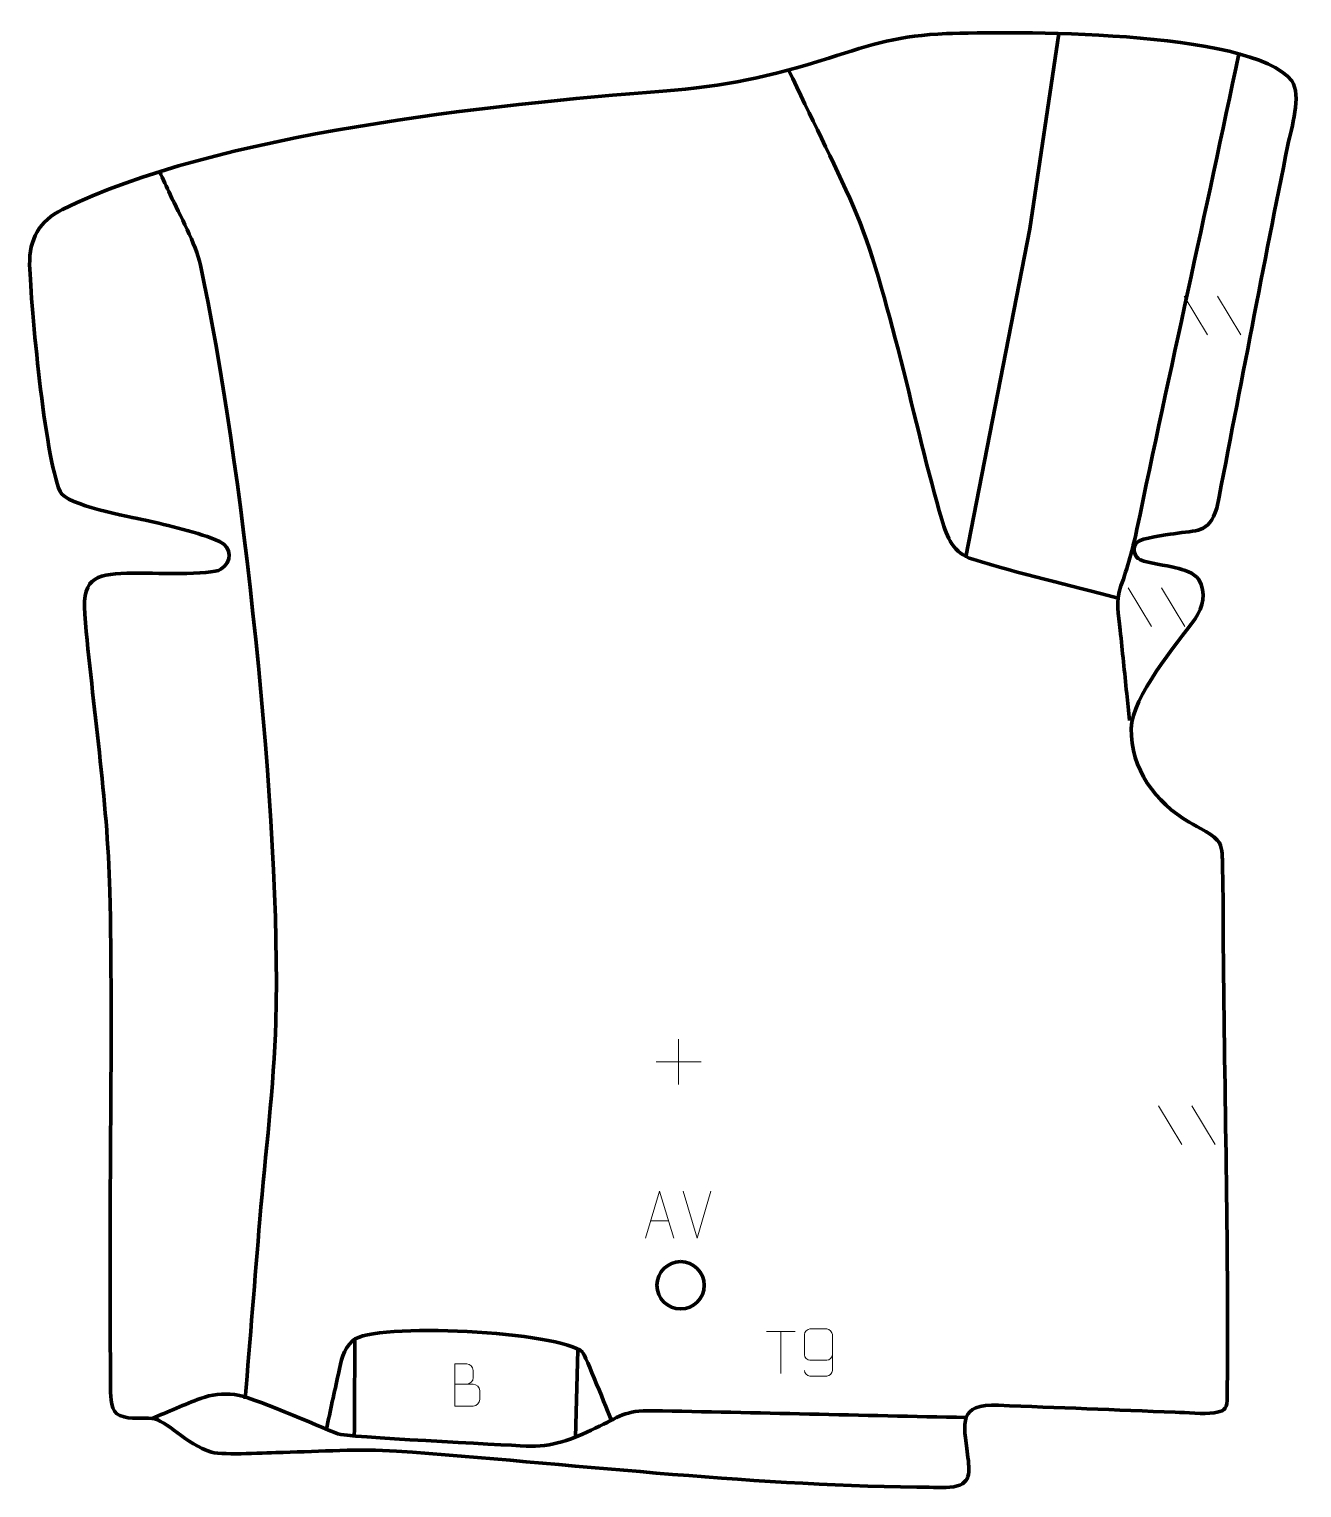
# Model space of a CAD drawing. Header units: millimetres. Extents: x 1087 to 1762, y 132 to 906.
import ezdxf

# ---------------------------------------------------------------- set-up
doc = ezdxf.new("R2010")
doc.units = ezdxf.units.MM
doc.header["$MEASUREMENT"] = 0
doc.layers.add('layer 2', color=7, linetype='Continuous')
doc.layers.add('layer 3', color=7, linetype='Continuous')

msp = doc.modelspace()

# ---------------------------------------------------------------- linework, layer by layer
at = {"layer": 'layer 2', "color": 142, "lineweight": 200}
msp.add_ellipse((1432.2785, 239.1119), major_axis=(0, 12.5546), ratio=1, dxfattribs=at)
at = {"layer": 'layer 2', "color": 140, "lineweight": 158}
for points, knots in [([(1583.7086, 625.7641), (1583.7086, 625.7641), (1617.6324, 799.6887), (1617.6324, 799.6887), (1617.6324, 799.6887), (1617.6324, 799.6887), (1633.095, 903.4125), (1633.095, 903.4125)], [0, 0, 0, 0, 0.33333333, 0.33333333, 0.33333333, 0.33333333, 1, 1, 1, 1]), ([(1728.5656, 892.6559), (1710.9725, 808.4174), (1691.9656, 724.5866), (1674.4813, 640.3265), (1674.4813, 640.3265), (1672.3569, 630.0889), (1669.4523, 620.068), (1666.009, 610.227), (1666.009, 610.227), (1662.9668, 601.532), (1664.7265, 595.5761), (1665.6302, 586.7384), (1665.6302, 586.7384), (1666.7721, 575.5686), (1667.9098, 564.3981), (1669.0496, 553.228), (1669.0496, 553.228), (1669.5381, 548.4408), (1670.0266, 543.6536), (1670.5151, 538.8664)], [0, 0, 0, 0, 0.16666667, 0.16666667, 0.16666667, 0.16666667, 0.33333333, 0.33333333, 0.33333333, 0.33333333, 0.5, 0.5, 0.5, 0.5, 0.66666667, 0.66666667, 0.66666667, 0.66666667, 1, 1, 1, 1]), ([(1489.6181, 884.0233), (1501.0932, 859.8934), (1513.1903, 835.7515), (1524.1191, 811.4022), (1524.1191, 811.4022), (1542.703, 768.1546), (1556.6182, 693.6814), (1570.9009, 645.5783), (1570.9009, 645.5783), (1573.7687, 635.9305), (1576.9744, 627.5979), (1587.3984, 624.3778), (1587.3984, 624.3778), (1612.0889, 616.7509), (1638.7295, 610.5594), (1663.8715, 603.9723)], [0, 0, 0, 0, 0.2, 0.2, 0.2, 0.2, 0.4, 0.4, 0.4, 0.4, 0.6, 0.6, 0.6, 0.6, 1, 1, 1, 1]), ([(1201.2206, 178.9234), (1203.8147, 210.7065), (1206.4088, 242.4897), (1209.0028, 274.2729), (1209.0028, 274.2729), (1211.9138, 308.8834), (1216.4274, 344.3486), (1217.4368, 378.987), (1217.4368, 378.987), (1220.5345, 485.2855), (1199.2867, 679.5843), (1177.4592, 780.4788), (1177.4592, 780.4788), (1174.9758, 791.9576), (1166.5, 806.9958), (1161.3361, 818.0502), (1161.3361, 818.0502), (1159.4586, 822.0694), (1157.5861, 826.091), (1155.7127, 830.1122)], [0, 0, 0, 0, 0.16666667, 0.16666667, 0.16666667, 0.16666667, 0.33333333, 0.33333333, 0.33333333, 0.33333333, 0.5, 0.5, 0.5, 0.5, 0.66666667, 0.66666667, 0.66666667, 0.66666667, 1, 1, 1, 1]), ([(1395.5606, 167.4498), (1393.6277, 172.2026), (1381.7373, 202.0457), (1380.1827, 203.603), (1380.1827, 203.603), (1369.2293, 214.575), (1268.8205, 219.7703), (1258.3887, 209.8109), (1258.3887, 209.8109), (1252.5841, 204.2693), (1252.3255, 199.6314), (1250.6541, 192.0816), (1250.6541, 192.0816), (1248.4923, 182.3175), (1246.3791, 172.523), (1244.2821, 162.7449)], [0, 0, 0, 0, 0.2, 0.2, 0.2, 0.2, 0.4, 0.4, 0.4, 0.4, 0.6, 0.6, 0.6, 0.6, 1, 1, 1, 1]), ([(1583.8643, 168.9446), (1528.3911, 170.1245), (1472.8773, 171.4961), (1417.4099, 172.5662), (1417.4099, 172.5662), (1402.5886, 172.8522), (1399.8062, 169.3508), (1387.0316, 163.2408), (1387.0316, 163.2408), (1374.8843, 157.4649), (1364.0107, 153.1176), (1350.3096, 153.8094), (1350.3096, 153.8094), (1337.8457, 154.4387), (1254.2331, 158.672), (1250.358, 160.2577), (1250.358, 160.2577), (1240.5088, 164.2879), (1203.231, 180.5929), (1195.5557, 181.133), (1195.5557, 181.133), (1189.3705, 181.5682), (1183.3527, 181.3013), (1177.5327, 179.0896), (1177.5327, 179.0896), (1169.1223, 175.8936), (1160.215, 171.9804), (1151.8663, 168.4736)], [0, 0, 0, 0, 0.125, 0.125, 0.125, 0.125, 0.25, 0.25, 0.25, 0.25, 0.375, 0.375, 0.375, 0.375, 0.5, 0.5, 0.5, 0.5, 0.625, 0.625, 0.625, 0.625, 0.75, 0.75, 0.75, 0.75, 1, 1, 1, 1])]:
    msp.add_open_spline(points, degree=3, knots=knots, dxfattribs=at)
at = {"layer": 'layer 2', "color": 250, "lineweight": 9}
for points in [[(1699.534, 764.0721), (1699.534, 764.0721), (1711.8983, 743.5278), (1711.8983, 743.5278)], [(1717.2639, 764.0721), (1717.2639, 764.0721), (1729.6282, 743.5278), (1729.6282, 743.5278)], [(1669.7945, 609.2554), (1669.7945, 609.2554), (1682.1588, 588.7111), (1682.1588, 588.7111)], [(1687.5244, 609.2554), (1687.5244, 609.2554), (1699.8887, 588.7111), (1699.8887, 588.7111)], [(1431.2401, 369.672), (1431.2401, 369.672), (1431.2401, 345.6941), (1431.2401, 345.6941)], [(1419.2512, 357.683), (1419.2512, 357.683), (1443.2291, 357.683), (1443.2291, 357.683)], [(1685.9364, 334.3533), (1685.9364, 334.3533), (1698.3007, 313.809), (1698.3007, 313.809)], [(1703.6663, 334.3533), (1703.6663, 334.3533), (1716.0306, 313.809), (1716.0306, 313.809)], [(1441.0363, 264.136), (1441.0363, 264.136), (1433.7145, 289.0896), (1433.7145, 289.0896)], [(1448.3582, 289.0896), (1448.3582, 289.0896), (1441.0364, 264.136), (1441.0364, 264.136)], [(1416.3994, 273.3927), (1416.3994, 273.3927), (1425.8951, 273.3927), (1425.8951, 273.3927)], [(1477.8365, 214.5966), (1477.8365, 214.5966), (1493.0515, 214.5966), (1493.0515, 214.5966)], [(1485.4442, 192.2674), (1485.4442, 192.2674), (1485.4442, 214.6177), (1485.4442, 214.6177)]]:
    msp.add_open_spline(points, degree=3, dxfattribs=at)
for points, knots in [([(1413.6768, 264.1433), (1413.6768, 264.1433), (1421.0478, 289.0968), (1421.0478, 289.0968), (1421.0478, 289.0968), (1421.0478, 289.0968), (1428.6177, 264.1433), (1428.6177, 264.1433)], [0, 0, 0, 0, 0.33333333, 0.33333333, 0.33333333, 0.33333333, 1, 1, 1, 1]), ([(1498.0141, 193.9018), (1498.0382, 192.5623), (1499.3944, 190.909), (1500.9663, 190.9434), (1500.9663, 190.9434), (1503.9511, 190.9437), (1506.9363, 190.9437), (1509.9217, 190.9434), (1509.9217, 190.9434), (1511.1408, 190.9284), (1512.869, 192.366), (1512.874, 193.9018), (1512.874, 193.9018), (1512.8737, 200.2622), (1512.8737, 206.623), (1512.874, 212.9838), (1512.874, 212.9838), (1512.8693, 214.1467), (1511.1408, 215.9178), (1509.9217, 215.9422), (1509.9217, 215.9422), (1506.9363, 215.9419), (1503.9511, 215.9419), (1500.9663, 215.9422), (1500.9663, 215.9422), (1499.6882, 215.8984), (1498.0185, 214.2839), (1498.0141, 212.9838), (1498.0141, 212.9838), (1498.0141, 209.4004), (1498.0141, 205.8174), (1498.0141, 202.2346), (1498.0141, 202.2346), (1498.0526, 200.7564), (1499.6353, 199.3235), (1500.9663, 199.3256), (1500.9663, 199.3256), (1503.9511, 199.3253), (1506.9363, 199.3253), (1509.9217, 199.3256), (1509.9217, 199.3256), (1511.2512, 199.3206), (1512.8942, 200.8278), (1512.8525, 202.2564)], [0, 0, 0, 0, 0.08333333, 0.08333333, 0.08333333, 0.08333333, 0.16666667, 0.16666667, 0.16666667, 0.16666667, 0.25, 0.25, 0.25, 0.25, 0.33333333, 0.33333333, 0.33333333, 0.33333333, 0.41666667, 0.41666667, 0.41666667, 0.41666667, 0.5, 0.5, 0.5, 0.5, 0.58333333, 0.58333333, 0.58333333, 0.58333333, 0.66666667, 0.66666667, 0.66666667, 0.66666667, 0.75, 0.75, 0.75, 0.75, 0.83333333, 0.83333333, 0.83333333, 0.83333333, 1, 1, 1, 1]), ([(1312.4216, 186.6701), (1315.6806, 186.6705), (1318.94, 186.6705), (1322.1997, 186.6701), (1322.1997, 186.6701), (1323.969, 186.6546), (1325.6919, 185.0996), (1325.6919, 183.2638), (1325.6919, 183.2638), (1325.6916, 182.253), (1325.6916, 179.5217), (1325.6919, 178.5106), (1325.6919, 178.5106), (1325.7078, 176.8465), (1324.3265, 175.0427), (1322.2471, 175.0579), (1322.2471, 175.0579), (1318.9871, 175.0582), (1315.7274, 175.0582), (1312.4681, 175.0579), (1312.4681, 175.0579), (1312.4681, 182.5083), (1312.4681, 189.9584), (1312.4681, 197.4082), (1312.4681, 197.4082), (1314.5942, 197.4082), (1316.7206, 197.4082), (1318.8471, 197.4082), (1318.8471, 197.4082), (1320.3526, 197.424), (1322.2306, 195.7128), (1322.2465, 193.9551), (1322.2465, 193.9551), (1322.2461, 192.1045), (1322.2461, 191.9738), (1322.2465, 190.1229), (1322.2465, 190.1229), (1322.2619, 188.2723), (1320.601, 186.6546), (1318.8006, 186.6701)], [0, 0, 0, 0, 0.09090909, 0.09090909, 0.09090909, 0.09090909, 0.18181818, 0.18181818, 0.18181818, 0.18181818, 0.27272727, 0.27272727, 0.27272727, 0.27272727, 0.36363636, 0.36363636, 0.36363636, 0.36363636, 0.45454545, 0.45454545, 0.45454545, 0.45454545, 0.54545455, 0.54545455, 0.54545455, 0.54545455, 0.63636364, 0.63636364, 0.63636364, 0.63636364, 0.72727273, 0.72727273, 0.72727273, 0.72727273, 0.81818182, 0.81818182, 0.81818182, 0.81818182, 1, 1, 1, 1])]:
    msp.add_open_spline(points, degree=3, knots=knots, dxfattribs=at)
at = {"layer": 'layer 2', "color": 140, "lineweight": 158}
for points in [[(1259.4162, 210.812), (1259.3156, 193.6909), (1259.2148, 176.5697), (1259.1142, 159.4486)], [(1377.7286, 204.611), (1377.7286, 204.611), (1376.4495, 158.5157), (1376.4495, 158.5157)]]:
    msp.add_open_spline(points, degree=3, dxfattribs=at)
at = {"layer": 'layer 3', "color": 242, "lineweight": 158}
msp.add_open_spline([(1281.4315, 151.153), (1262.0024, 152.4337), (1240.9989, 150.9225), (1221.3927, 150.4733), (1221.3927, 150.4733), (1212.5832, 150.2582), (1190.6417, 148.8612), (1183.2277, 150.5195), (1183.2277, 150.5195), (1169.904, 154.815), (1159.1308, 167.7359), (1151.8663, 168.4736), (1151.8663, 168.4736), (1146.8018, 168.9879), (1140.4658, 167.7418), (1134.6845, 169.9851), (1134.6845, 169.9851), (1129.7685, 171.8928), (1129.7863, 179.5327), (1129.7257, 184.0696), (1129.7257, 184.0696), (1129.5627, 196.2426), (1129.6553, 208.5385), (1129.5553, 220.7448), (1129.5553, 220.7448), (1129.0038, 296.4999), (1131.043, 372.5753), (1129.3848, 448.2523), (1129.3848, 448.2523), (1128.0507, 497.666), (1120.2914, 546.1308), (1116.0079, 595.2538), (1116.0079, 595.2538), (1114.4543, 615.9704), (1123.4399, 616.6142), (1141.6018, 617.0392), (1141.6018, 617.0392), (1150.5904, 617.2496), (1183.4803, 615.7367), (1188.3233, 619.0825), (1188.3233, 619.0825), (1194.0595, 623.0453), (1194.4709, 630.4805), (1187.5253, 633.8466), (1187.5253, 633.8466), (1177.0211, 638.6392), (1159.8536, 642.438), (1148.2642, 645.0978), (1148.2642, 645.0978), (1139.6508, 646.9718), (1106.3298, 652.944), (1102.9023, 660.3855), (1102.9023, 660.3855), (1094.7316, 679.3417), (1087.5333, 758.0303), (1086.7854, 780.6303), (1086.7854, 780.6303), (1086.5376, 794.26), (1091.8556, 803.9463), (1104.16, 810.0408), (1104.16, 810.0408), (1185.8703, 850.5129), (1332.5784, 865.7376), (1422.853, 872.8509), (1422.853, 872.8509), (1456.4277, 875.5505), (1478.9344, 880.1368), (1511.024, 890.3894), (1511.024, 890.3894), (1534.3035, 897.8273), (1548.5134, 902.4017), (1573.3665, 903.3428), (1573.3665, 903.3428), (1605.7084, 904.5676), (1734.9025, 905.7132), (1756.6944, 878.3373), (1756.6944, 878.3373), (1762.0115, 870.6106), (1756.4423, 853.2089), (1754.6457, 844.3825), (1754.6457, 844.3825), (1741.5816, 780.1972), (1729.5356, 715.8095), (1716.8633, 651.5464), (1716.8633, 651.5464), (1712.3865, 637.8058), (1706.4584, 640.0584), (1693.9952, 637.9622), (1693.9952, 637.9622), (1689.9243, 637.2775), (1677.0223, 635.7354), (1674.4172, 633.3845), (1674.4172, 633.3845), (1672.0909, 631.2851), (1672.5739, 625.4456), (1676.3475, 624.0509), (1676.3475, 624.0509), (1680.8914, 622.3716), (1689.7669, 621.2434), (1695.0646, 619.9046), (1695.0646, 619.9046), (1699.2938, 618.8357), (1704.73, 617.3625), (1707.3859, 613.6297), (1707.3859, 613.6297), (1711.3507, 606.5654), (1709.7081, 599.1724), (1705.3214, 592.7881), (1705.3214, 592.7881), (1695.1608, 578.8894), (1671.9405, 551.6174), (1671.5151, 534.6438), (1671.5151, 534.6438), (1670.9771, 513.1822), (1684.4022, 495.3771), (1702.2528, 484.8107), (1702.2528, 484.8107), (1706.6924, 482.1829), (1715.9321, 478.0485), (1718.2958, 473.8402), (1718.2958, 473.8402), (1720.0801, 470.6638), (1719.7822, 465.5757), (1719.8733, 461.9745), (1719.8733, 461.9745), (1720.3825, 444.9299), (1720.2292, 427.4607), (1720.3955, 410.3567), (1720.3955, 410.3567), (1721.1445, 333.2747), (1723.1838, 254.8663), (1722.4019, 177.9037), (1722.4019, 177.9037), (1722.3538, 173.1709), (1720.0414, 172.2008), (1715.4048, 171.4956), (1715.4048, 171.4956), (1709.8685, 170.6536), (1700.7713, 171.5755), (1694.7563, 171.797), (1694.7563, 171.797), (1663.5293, 172.9466), (1632.3083, 174.2535), (1601.0832, 175.451), (1601.0832, 175.451), (1579.3984, 176.2817), (1582.4759, 166.331), (1584.6039, 149.356), (1584.6039, 149.356), (1585.7401, 140.294), (1587.087, 132.8403), (1575.1733, 132.0037), (1575.1733, 132.0037), (1570.0777, 131.6459), (1562.8902, 131.981), (1557.6039, 132.0444), (1557.6039, 132.0444), (1465.3766, 133.1507), (1373.3606, 144.4646), (1281.4315, 151.153)], degree=3, knots=[0, 0, 0, 0, 0.02439024, 0.02439024, 0.02439024, 0.02439024, 0.04878049, 0.04878049, 0.04878049, 0.04878049, 0.07317073, 0.07317073, 0.07317073, 0.07317073, 0.09756098, 0.09756098, 0.09756098, 0.09756098, 0.12195122, 0.12195122, 0.12195122, 0.12195122, 0.14634146, 0.14634146, 0.14634146, 0.14634146, 0.17073171, 0.17073171, 0.17073171, 0.17073171, 0.19512195, 0.19512195, 0.19512195, 0.19512195, 0.2195122, 0.2195122, 0.2195122, 0.2195122, 0.24390244, 0.24390244, 0.24390244, 0.24390244, 0.26829268, 0.26829268, 0.26829268, 0.26829268, 0.29268293, 0.29268293, 0.29268293, 0.29268293, 0.31707317, 0.31707317, 0.31707317, 0.31707317, 0.34146341, 0.34146341, 0.34146341, 0.34146341, 0.36585366, 0.36585366, 0.36585366, 0.36585366, 0.3902439, 0.3902439, 0.3902439, 0.3902439, 0.41463415, 0.41463415, 0.41463415, 0.41463415, 0.43902439, 0.43902439, 0.43902439, 0.43902439, 0.46341463, 0.46341463, 0.46341463, 0.46341463, 0.48780488, 0.48780488, 0.48780488, 0.48780488, 0.51219512, 0.51219512, 0.51219512, 0.51219512, 0.53658537, 0.53658537, 0.53658537, 0.53658537, 0.56097561, 0.56097561, 0.56097561, 0.56097561, 0.58536585, 0.58536585, 0.58536585, 0.58536585, 0.6097561, 0.6097561, 0.6097561, 0.6097561, 0.63414634, 0.63414634, 0.63414634, 0.63414634, 0.65853659, 0.65853659, 0.65853659, 0.65853659, 0.68292683, 0.68292683, 0.68292683, 0.68292683, 0.70731707, 0.70731707, 0.70731707, 0.70731707, 0.73170732, 0.73170732, 0.73170732, 0.73170732, 0.75609756, 0.75609756, 0.75609756, 0.75609756, 0.7804878, 0.7804878, 0.7804878, 0.7804878, 0.80487805, 0.80487805, 0.80487805, 0.80487805, 0.82926829, 0.82926829, 0.82926829, 0.82926829, 0.85365854, 0.85365854, 0.85365854, 0.85365854, 0.87804878, 0.87804878, 0.87804878, 0.87804878, 0.90243902, 0.90243902, 0.90243902, 0.90243902, 0.92682927, 0.92682927, 0.92682927, 0.92682927, 0.95121951, 0.95121951, 0.95121951, 0.95121951, 1, 1, 1, 1], dxfattribs=at)

doc.saveas('drawing.dxf')
